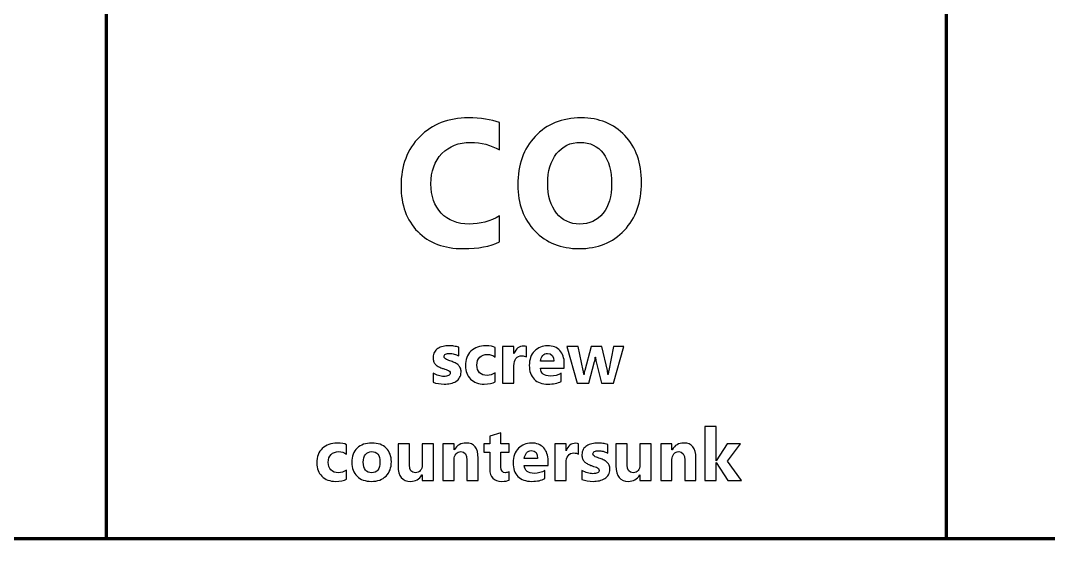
# Model space of a CAD drawing. Header units: centimetres. Extents: x -201 to 63, y -83 to 73.
# Drawn here: x -78.684 to -75.871, y -39.658 to -38.183 of the extents above; entities that cross this region are included whole.
import ezdxf

# ---------------------------------------------------------------- set-up
doc = ezdxf.new("R2010")
doc.units = ezdxf.units.CM
doc.header["$MEASUREMENT"] = 0
doc.layers.add('Layer 1', color=7, linetype='Continuous')

msp = doc.modelspace()

# ---------------------------------------------------------------- linework, layer by layer
at = {"layer": 'Layer 1', "lineweight": 100}
msp.add_lwpolyline([(-78.45, -39.60001), (-76.15, -39.60001), (-76.15, -37.20001), (-78.45, -37.20001), (-78.45, -39.60001)], close=True, dxfattribs=at)
at = {"layer": 'Layer 1', "color": 4, "lineweight": 53}
for points in [[(-81.7, -52.3), (-81.7, -52.3), (-81.7, -37.7), (-81.7, -37.7), (-81.7, -37.7), (-81.7, -36.95441), (-81.09559, -36.35), (-80.35, -36.35), (-80.35, -36.35), (-80.35, -36.35), (-69.65, -36.35), (-69.65, -36.35), (-69.65, -36.35), (-68.90441, -36.35), (-68.3, -36.95441), (-68.3, -37.7), (-68.3, -37.7), (-68.3, -37.7), (-68.3, -52.3), (-68.3, -52.3), (-68.3, -52.3), (-68.3, -53.04559), (-68.90441, -53.65), (-69.65, -53.65), (-69.65, -53.65), (-69.65, -53.65), (-80.35, -53.65), (-80.35, -53.65), (-80.35, -53.65), (-81.09559, -53.65), (-81.7, -53.04559), (-81.7, -52.3)], [(-81.5, -52.3), (-81.5, -52.3), (-81.5, -37.7), (-81.5, -37.7), (-81.5, -37.7), (-81.5, -37.06487), (-80.98513, -36.55), (-80.35, -36.55), (-80.35, -36.55), (-80.35, -36.55), (-69.65, -36.55), (-69.65, -36.55), (-69.65, -36.55), (-69.01487, -36.55), (-68.5, -37.06487), (-68.5, -37.7), (-68.5, -37.7), (-68.5, -37.7), (-68.5, -52.3), (-68.5, -52.3), (-68.5, -52.3), (-68.5, -52.93513), (-69.01487, -53.45), (-69.65, -53.45), (-69.65, -53.45), (-69.65, -53.45), (-80.35, -53.45), (-80.35, -53.45), (-80.35, -53.45), (-80.98513, -53.45), (-81.5, -52.93513), (-81.5, -52.3)]]:
    msp.add_open_spline(points, degree=3, knots=[0, 0, 0, 0, 0.1111111, 0.1111111, 0.1111111, 0.1111111, 0.2222222, 0.2222222, 0.2222222, 0.2222222, 0.3333333, 0.3333333, 0.3333333, 0.3333333, 0.4444444, 0.4444444, 0.4444444, 0.4444444, 0.5555556, 0.5555556, 0.5555556, 0.5555556, 0.6666667, 0.6666667, 0.6666667, 0.6666667, 0.7777778, 0.7777778, 0.7777778, 0.7777778, 1, 1, 1, 1], dxfattribs=at)
at = {"layer": 'Layer 1', "color": 253, "lineweight": 53}
msp.add_open_spline([(-81.15, -52.3), (-81.15, -52.3), (-81.15, -37.7), (-81.15, -37.7), (-81.15, -37.7), (-81.15, -37.25817), (-80.79183, -36.9), (-80.35, -36.9), (-80.35, -36.9), (-80.35, -36.9), (-69.65, -36.9), (-69.65, -36.9), (-69.65, -36.9), (-69.20817, -36.9), (-68.85, -37.25817), (-68.85, -37.7), (-68.85, -37.7), (-68.85, -37.7), (-68.85, -52.3), (-68.85, -52.3), (-68.85, -52.3), (-68.85, -52.74183), (-69.20817, -53.1), (-69.65, -53.1), (-69.65, -53.1), (-69.65, -53.1), (-80.35, -53.1), (-80.35, -53.1), (-80.35, -53.1), (-80.79183, -53.1), (-81.15, -52.74183), (-81.15, -52.3)], degree=3, knots=[0, 0, 0, 0, 0.1111111, 0.1111111, 0.1111111, 0.1111111, 0.2222222, 0.2222222, 0.2222222, 0.2222222, 0.3333333, 0.3333333, 0.3333333, 0.3333333, 0.4444444, 0.4444444, 0.4444444, 0.4444444, 0.5555556, 0.5555556, 0.5555556, 0.5555556, 0.6666667, 0.6666667, 0.6666667, 0.6666667, 0.7777778, 0.7777778, 0.7777778, 0.7777778, 1, 1, 1, 1], dxfattribs=at)
at = {"layer": 'Layer 1', "lineweight": 100}
msp.add_open_spline([(-80.85, -52.3), (-80.85, -52.3), (-80.85, -37.7), (-80.85, -37.7), (-80.85, -37.7), (-80.85, -37.42386), (-80.62614, -37.2), (-80.35, -37.2), (-80.35, -37.2), (-80.35, -37.2), (-69.65, -37.2), (-69.65, -37.2), (-69.65, -37.2), (-69.37386, -37.2), (-69.15, -37.42386), (-69.15, -37.7), (-69.15, -37.7), (-69.15, -37.7), (-69.15, -52.3), (-69.15, -52.3), (-69.15, -52.3), (-69.15, -52.57614), (-69.37386, -52.8), (-69.65, -52.8), (-69.65, -52.8), (-69.65, -52.8), (-80.35, -52.8), (-80.35, -52.8), (-80.35, -52.8), (-80.62614, -52.8), (-80.85, -52.57614), (-80.85, -52.3)], degree=3, knots=[0, 0, 0, 0, 0.1111111, 0.1111111, 0.1111111, 0.1111111, 0.2222222, 0.2222222, 0.2222222, 0.2222222, 0.3333333, 0.3333333, 0.3333333, 0.3333333, 0.4444444, 0.4444444, 0.4444444, 0.4444444, 0.5555556, 0.5555556, 0.5555556, 0.5555556, 0.6666667, 0.6666667, 0.6666667, 0.6666667, 0.7777778, 0.7777778, 0.7777778, 0.7777778, 1, 1, 1, 1], dxfattribs=at)
at = {"layer": 'Layer 1', "color": 7}
for points, knots in [([(-77.37352, -38.78903), (-77.39871, -38.80121), (-77.43171, -38.8073), (-77.47237, -38.8073), (-77.47237, -38.8073), (-77.52538, -38.8073), (-77.56711, -38.79174), (-77.59749, -38.76055), (-77.59749, -38.76055), (-77.62794, -38.72935), (-77.64309, -38.68778), (-77.64309, -38.63584), (-77.64309, -38.63584), (-77.64309, -38.58053), (-77.62605, -38.53567), (-77.59189, -38.50126), (-77.59189, -38.50126), (-77.55773, -38.46686), (-77.51337, -38.44965), (-77.45887, -38.44965), (-77.45887, -38.44965), (-77.42513, -38.44965), (-77.39665, -38.45393), (-77.37352, -38.4625), (-77.37352, -38.4625), (-77.37352, -38.4625), (-77.37352, -38.53748), (-77.37352, -38.53748), (-77.37352, -38.53748), (-77.39665, -38.52365), (-77.42299, -38.51674), (-77.45262, -38.51674), (-77.45262, -38.51674), (-77.48505, -38.51674), (-77.51131, -38.52695), (-77.53123, -38.54736), (-77.53123, -38.54736), (-77.55115, -38.56777), (-77.56111, -38.59543), (-77.56111, -38.63033), (-77.56111, -38.63033), (-77.56111, -38.66375), (-77.55172, -38.69042), (-77.53287, -38.71025), (-77.53287, -38.71025), (-77.51411, -38.73009), (-77.48875, -38.74005), (-77.4569, -38.74005), (-77.4569, -38.74005), (-77.42653, -38.74005), (-77.39871, -38.73264), (-77.37352, -38.71783), (-77.37352, -38.71783), (-77.37352, -38.71783), (-77.37352, -38.78903), (-77.37352, -38.78903)], [0, 0, 0, 0, 0.0666667, 0.0666667, 0.0666667, 0.0666667, 0.1333333, 0.1333333, 0.1333333, 0.1333333, 0.2, 0.2, 0.2, 0.2, 0.2666667, 0.2666667, 0.2666667, 0.2666667, 0.3333333, 0.3333333, 0.3333333, 0.3333333, 0.4, 0.4, 0.4, 0.4, 0.4666667, 0.4666667, 0.4666667, 0.4666667, 0.5333333, 0.5333333, 0.5333333, 0.5333333, 0.6, 0.6, 0.6, 0.6, 0.6666667, 0.6666667, 0.6666667, 0.6666667, 0.7333333, 0.7333333, 0.7333333, 0.7333333, 0.8, 0.8, 0.8, 0.8, 0.8666667, 0.8666667, 0.8666667, 0.8666667, 1, 1, 1, 1]), ([(-77.15572, -38.8073), (-77.20528, -38.8073), (-77.24561, -38.79117), (-77.27681, -38.75898), (-77.27681, -38.75898), (-77.308, -38.72672), (-77.32356, -38.68474), (-77.32356, -38.63296), (-77.32356, -38.63296), (-77.32356, -38.57831), (-77.30775, -38.53411), (-77.27606, -38.50036), (-77.27606, -38.50036), (-77.24437, -38.46661), (-77.20248, -38.44965), (-77.15021, -38.44965), (-77.15021, -38.44965), (-77.10082, -38.44965), (-77.0609, -38.46587), (-77.03045, -38.49814), (-77.03045, -38.49814), (-76.99999, -38.53048), (-76.98476, -38.57312), (-76.98476, -38.62597), (-76.98476, -38.62597), (-76.98476, -38.68029), (-77.00057, -38.72416), (-77.03218, -38.75742), (-77.03218, -38.75742), (-77.0637, -38.79067), (-77.10494, -38.8073), (-77.15572, -38.8073)], [0, 0, 0, 0, 0.1111111, 0.1111111, 0.1111111, 0.1111111, 0.2222222, 0.2222222, 0.2222222, 0.2222222, 0.3333333, 0.3333333, 0.3333333, 0.3333333, 0.4444444, 0.4444444, 0.4444444, 0.4444444, 0.5555556, 0.5555556, 0.5555556, 0.5555556, 0.6666667, 0.6666667, 0.6666667, 0.6666667, 0.7777778, 0.7777778, 0.7777778, 0.7777778, 1, 1, 1, 1]), ([(-77.15235, -38.51674), (-77.17968, -38.51674), (-77.20141, -38.52695), (-77.21746, -38.54752), (-77.21746, -38.54752), (-77.23351, -38.56802), (-77.24158, -38.5951), (-77.24158, -38.62885), (-77.24158, -38.62885), (-77.24158, -38.66309), (-77.23351, -38.69017), (-77.21746, -38.71017), (-77.21746, -38.71017), (-77.20141, -38.73009), (-77.18034, -38.74005), (-77.15433, -38.74005), (-77.15433, -38.74005), (-77.12741, -38.74005), (-77.10617, -38.73034), (-77.09037, -38.71099), (-77.09037, -38.71099), (-77.07465, -38.69157), (-77.06675, -38.66473), (-77.06675, -38.63033), (-77.06675, -38.63033), (-77.06675, -38.59444), (-77.0744, -38.56654), (-77.08963, -38.54662), (-77.08963, -38.54662), (-77.10494, -38.5267), (-77.12585, -38.51674), (-77.15235, -38.51674)], [0, 0, 0, 0, 0.1111111, 0.1111111, 0.1111111, 0.1111111, 0.2222222, 0.2222222, 0.2222222, 0.2222222, 0.3333333, 0.3333333, 0.3333333, 0.3333333, 0.4444444, 0.4444444, 0.4444444, 0.4444444, 0.5555556, 0.5555556, 0.5555556, 0.5555556, 0.6666667, 0.6666667, 0.6666667, 0.6666667, 0.7777778, 0.7777778, 0.7777778, 0.7777778, 1, 1, 1, 1]), ([(-77.55551, -39.17286), (-77.55551, -39.17286), (-77.55551, -39.14786), (-77.55551, -39.14786), (-77.55551, -39.14786), (-77.55041, -39.15092), (-77.54534, -39.15319), (-77.54031, -39.15469), (-77.54031, -39.15469), (-77.53527, -39.15619), (-77.53051, -39.15692), (-77.52601, -39.15692), (-77.52601, -39.15692), (-77.52054, -39.15692), (-77.51621, -39.15619), (-77.51307, -39.15469), (-77.51307, -39.15469), (-77.50991, -39.15319), (-77.50834, -39.15092), (-77.50834, -39.14786), (-77.50834, -39.14786), (-77.50834, -39.14589), (-77.50904, -39.14426), (-77.51047, -39.14296), (-77.51047, -39.14296), (-77.51191, -39.14166), (-77.51374, -39.14052), (-77.51601, -39.13956), (-77.51601, -39.13956), (-77.51824, -39.13859), (-77.52071, -39.13769), (-77.52337, -39.13692), (-77.52337, -39.13692), (-77.52604, -39.13612), (-77.52861, -39.13526), (-77.53107, -39.13429), (-77.53107, -39.13429), (-77.53504, -39.13279), (-77.53854, -39.13116), (-77.54157, -39.12946), (-77.54157, -39.12946), (-77.54461, -39.12772), (-77.54714, -39.12572), (-77.54921, -39.12342), (-77.54921, -39.12342), (-77.55124, -39.12116), (-77.55281, -39.11852), (-77.55387, -39.11552), (-77.55387, -39.11552), (-77.55494, -39.11252), (-77.55551, -39.10899), (-77.55551, -39.10489), (-77.55551, -39.10489), (-77.55551, -39.09929), (-77.55427, -39.09446), (-77.55184, -39.09042), (-77.55184, -39.09042), (-77.54941, -39.08639), (-77.54614, -39.08309), (-77.54207, -39.08052), (-77.54207, -39.08052), (-77.53801, -39.07796), (-77.53334, -39.07606), (-77.52811, -39.07486), (-77.52811, -39.07486), (-77.52287, -39.07366), (-77.51741, -39.07306), (-77.51174, -39.07306), (-77.51174, -39.07306), (-77.50731, -39.07306), (-77.50284, -39.07339), (-77.49827, -39.07409), (-77.49827, -39.07409), (-77.49371, -39.07476), (-77.48921, -39.07576), (-77.48477, -39.07706), (-77.48477, -39.07706), (-77.48477, -39.07706), (-77.48477, -39.10089), (-77.48477, -39.10089), (-77.48477, -39.10089), (-77.48871, -39.09859), (-77.49287, -39.09689), (-77.49734, -39.09576), (-77.49734, -39.09576), (-77.50181, -39.09462), (-77.50617, -39.09406), (-77.51047, -39.09406), (-77.51047, -39.09406), (-77.51251, -39.09406), (-77.51441, -39.09422), (-77.51617, -39.09459), (-77.51617, -39.09459), (-77.51797, -39.09492), (-77.51957, -39.09546), (-77.52094, -39.09616), (-77.52094, -39.09616), (-77.52231, -39.09682), (-77.52337, -39.09769), (-77.52414, -39.09879), (-77.52414, -39.09879), (-77.52494, -39.09986), (-77.52531, -39.10109), (-77.52531, -39.10246), (-77.52531, -39.10246), (-77.52531, -39.10426), (-77.52474, -39.10582), (-77.52357, -39.10712), (-77.52357, -39.10712), (-77.52237, -39.10842), (-77.52087, -39.10956), (-77.51897, -39.11049), (-77.51897, -39.11049), (-77.51707, -39.11146), (-77.51497, -39.11229), (-77.51267, -39.11302), (-77.51267, -39.11302), (-77.51037, -39.11379), (-77.50807, -39.11456), (-77.50577, -39.11532), (-77.50577, -39.11532), (-77.50167, -39.11676), (-77.49797, -39.11832), (-77.49464, -39.12002), (-77.49464, -39.12002), (-77.49134, -39.12172), (-77.48847, -39.12369), (-77.48611, -39.12599), (-77.48611, -39.12599), (-77.48374, -39.12826), (-77.48191, -39.13092), (-77.48064, -39.13399), (-77.48064, -39.13399), (-77.47937, -39.13706), (-77.47874, -39.14069), (-77.47874, -39.14492), (-77.47874, -39.14492), (-77.47874, -39.15086), (-77.48001, -39.15592), (-77.48261, -39.16012), (-77.48261, -39.16012), (-77.48517, -39.16432), (-77.48857, -39.16772), (-77.49284, -39.17036), (-77.49284, -39.17036), (-77.49711, -39.17299), (-77.50204, -39.17492), (-77.50761, -39.17612), (-77.50761, -39.17612), (-77.51317, -39.17732), (-77.51894, -39.17792), (-77.52494, -39.17792), (-77.52494, -39.17792), (-77.53594, -39.17792), (-77.54611, -39.17622), (-77.55551, -39.17286)], [0, 0, 0, 0, 0.025, 0.025, 0.025, 0.025, 0.05, 0.05, 0.05, 0.05, 0.075, 0.075, 0.075, 0.075, 0.1, 0.1, 0.1, 0.1, 0.125, 0.125, 0.125, 0.125, 0.15, 0.15, 0.15, 0.15, 0.175, 0.175, 0.175, 0.175, 0.2, 0.2, 0.2, 0.2, 0.225, 0.225, 0.225, 0.225, 0.25, 0.25, 0.25, 0.25, 0.275, 0.275, 0.275, 0.275, 0.3, 0.3, 0.3, 0.3, 0.325, 0.325, 0.325, 0.325, 0.35, 0.35, 0.35, 0.35, 0.375, 0.375, 0.375, 0.375, 0.4, 0.4, 0.4, 0.4, 0.425, 0.425, 0.425, 0.425, 0.45, 0.45, 0.45, 0.45, 0.475, 0.475, 0.475, 0.475, 0.5, 0.5, 0.5, 0.5, 0.525, 0.525, 0.525, 0.525, 0.55, 0.55, 0.55, 0.55, 0.575, 0.575, 0.575, 0.575, 0.6, 0.6, 0.6, 0.6, 0.625, 0.625, 0.625, 0.625, 0.65, 0.65, 0.65, 0.65, 0.675, 0.675, 0.675, 0.675, 0.7, 0.7, 0.7, 0.7, 0.725, 0.725, 0.725, 0.725, 0.75, 0.75, 0.75, 0.75, 0.775, 0.775, 0.775, 0.775, 0.8, 0.8, 0.8, 0.8, 0.825, 0.825, 0.825, 0.825, 0.85, 0.85, 0.85, 0.85, 0.875, 0.875, 0.875, 0.875, 0.9, 0.9, 0.9, 0.9, 0.925, 0.925, 0.925, 0.925, 0.95, 0.95, 0.95, 0.95, 1, 1, 1, 1]), ([(-77.38517, -39.17189), (-77.39214, -39.17592), (-77.40221, -39.17792), (-77.41534, -39.17792), (-77.41534, -39.17792), (-77.43071, -39.17792), (-77.44314, -39.17329), (-77.45264, -39.16396), (-77.45264, -39.16396), (-77.46214, -39.15466), (-77.46691, -39.14266), (-77.46691, -39.12792), (-77.46691, -39.12792), (-77.46691, -39.11092), (-77.46181, -39.09756), (-77.45164, -39.08776), (-77.45164, -39.08776), (-77.44144, -39.07796), (-77.42781, -39.07306), (-77.41074, -39.07306), (-77.41074, -39.07306), (-77.39897, -39.07306), (-77.39044, -39.07462), (-77.38517, -39.07772), (-77.38517, -39.07772), (-77.38517, -39.07772), (-77.38517, -39.10392), (-77.38517, -39.10392), (-77.38517, -39.10392), (-77.39161, -39.09909), (-77.39881, -39.09669), (-77.40674, -39.09669), (-77.40674, -39.09669), (-77.41561, -39.09669), (-77.42261, -39.09926), (-77.42781, -39.10446), (-77.42781, -39.10446), (-77.43297, -39.10962), (-77.43557, -39.11676), (-77.43557, -39.12589), (-77.43557, -39.12589), (-77.43557, -39.13472), (-77.43307, -39.14169), (-77.42814, -39.14672), (-77.42814, -39.14672), (-77.42321, -39.15179), (-77.41637, -39.15429), (-77.40774, -39.15429), (-77.40774, -39.15429), (-77.40004, -39.15429), (-77.39254, -39.15189), (-77.38517, -39.14706), (-77.38517, -39.14706), (-77.38517, -39.14706), (-77.38517, -39.17189), (-77.38517, -39.17189)], [0, 0, 0, 0, 0.0666667, 0.0666667, 0.0666667, 0.0666667, 0.1333333, 0.1333333, 0.1333333, 0.1333333, 0.2, 0.2, 0.2, 0.2, 0.2666667, 0.2666667, 0.2666667, 0.2666667, 0.3333333, 0.3333333, 0.3333333, 0.3333333, 0.4, 0.4, 0.4, 0.4, 0.4666667, 0.4666667, 0.4666667, 0.4666667, 0.5333333, 0.5333333, 0.5333333, 0.5333333, 0.6, 0.6, 0.6, 0.6, 0.6666667, 0.6666667, 0.6666667, 0.6666667, 0.7333333, 0.7333333, 0.7333333, 0.7333333, 0.8, 0.8, 0.8, 0.8, 0.8666667, 0.8666667, 0.8666667, 0.8666667, 1, 1, 1, 1]), ([(-77.29971, -39.10332), (-77.30344, -39.10129), (-77.30777, -39.10029), (-77.31271, -39.10029), (-77.31271, -39.10029), (-77.31941, -39.10029), (-77.32464, -39.10276), (-77.32844, -39.10766), (-77.32844, -39.10766), (-77.33221, -39.11259), (-77.33411, -39.11926), (-77.33411, -39.12772), (-77.33411, -39.12772), (-77.33411, -39.12772), (-77.33411, -39.17549), (-77.33411, -39.17549), (-77.33411, -39.17549), (-77.33411, -39.17549), (-77.36494, -39.17549), (-77.36494, -39.17549), (-77.36494, -39.17549), (-77.36494, -39.17549), (-77.36494, -39.07549), (-77.36494, -39.07549), (-77.36494, -39.07549), (-77.36494, -39.07549), (-77.33411, -39.07549), (-77.33411, -39.07549), (-77.33411, -39.07549), (-77.33411, -39.07549), (-77.33411, -39.09406), (-77.33411, -39.09406), (-77.33411, -39.09406), (-77.33411, -39.09406), (-77.33371, -39.09406), (-77.33371, -39.09406), (-77.33371, -39.09406), (-77.32881, -39.08049), (-77.32004, -39.07372), (-77.30734, -39.07372), (-77.30734, -39.07372), (-77.30407, -39.07372), (-77.30154, -39.07412), (-77.29971, -39.07489), (-77.29971, -39.07489), (-77.29971, -39.07489), (-77.29971, -39.10332), (-77.29971, -39.10332)], [0, 0, 0, 0, 0.0769231, 0.0769231, 0.0769231, 0.0769231, 0.1538462, 0.1538462, 0.1538462, 0.1538462, 0.2307692, 0.2307692, 0.2307692, 0.2307692, 0.3076923, 0.3076923, 0.3076923, 0.3076923, 0.3846154, 0.3846154, 0.3846154, 0.3846154, 0.4615385, 0.4615385, 0.4615385, 0.4615385, 0.5384615, 0.5384615, 0.5384615, 0.5384615, 0.6153846, 0.6153846, 0.6153846, 0.6153846, 0.6923077, 0.6923077, 0.6923077, 0.6923077, 0.7692308, 0.7692308, 0.7692308, 0.7692308, 0.8461538, 0.8461538, 0.8461538, 0.8461538, 1, 1, 1, 1]), ([(-77.19631, -39.13429), (-77.19631, -39.13429), (-77.26154, -39.13429), (-77.26154, -39.13429), (-77.26154, -39.13429), (-77.26051, -39.14879), (-77.25134, -39.15606), (-77.23411, -39.15606), (-77.23411, -39.15606), (-77.22311, -39.15606), (-77.21344, -39.15346), (-77.20511, -39.14826), (-77.20511, -39.14826), (-77.20511, -39.14826), (-77.20511, -39.17052), (-77.20511, -39.17052), (-77.20511, -39.17052), (-77.21434, -39.17546), (-77.22634, -39.17792), (-77.24114, -39.17792), (-77.24114, -39.17792), (-77.25727, -39.17792), (-77.26981, -39.17346), (-77.27874, -39.16449), (-77.27874, -39.16449), (-77.28764, -39.15556), (-77.29211, -39.14306), (-77.29211, -39.12706), (-77.29211, -39.12706), (-77.29211, -39.11046), (-77.28731, -39.09729), (-77.27764, -39.08759), (-77.27764, -39.08759), (-77.26801, -39.07789), (-77.25617, -39.07306), (-77.24211, -39.07306), (-77.24211, -39.07306), (-77.22754, -39.07306), (-77.21624, -39.07739), (-77.20827, -39.08602), (-77.20827, -39.08602), (-77.20031, -39.09469), (-77.19631, -39.10646), (-77.19631, -39.12129), (-77.19631, -39.12129), (-77.19631, -39.12129), (-77.19631, -39.13429), (-77.19631, -39.13429)], [0, 0, 0, 0, 0.0769231, 0.0769231, 0.0769231, 0.0769231, 0.1538462, 0.1538462, 0.1538462, 0.1538462, 0.2307692, 0.2307692, 0.2307692, 0.2307692, 0.3076923, 0.3076923, 0.3076923, 0.3076923, 0.3846154, 0.3846154, 0.3846154, 0.3846154, 0.4615385, 0.4615385, 0.4615385, 0.4615385, 0.5384615, 0.5384615, 0.5384615, 0.5384615, 0.6153846, 0.6153846, 0.6153846, 0.6153846, 0.6923077, 0.6923077, 0.6923077, 0.6923077, 0.7692308, 0.7692308, 0.7692308, 0.7692308, 0.8461538, 0.8461538, 0.8461538, 0.8461538, 1, 1, 1, 1]), ([(-77.22491, -39.11532), (-77.22491, -39.10102), (-77.23071, -39.09386), (-77.24231, -39.09386), (-77.24231, -39.09386), (-77.24724, -39.09386), (-77.25154, -39.09589), (-77.25514, -39.09999), (-77.25514, -39.09999), (-77.25877, -39.10409), (-77.26094, -39.10922), (-77.26174, -39.11532), (-77.26174, -39.11532), (-77.26174, -39.11532), (-77.22491, -39.11532), (-77.22491, -39.11532)], [0, 0, 0, 0, 0.2, 0.2, 0.2, 0.2, 0.4, 0.4, 0.4, 0.4, 0.6, 0.6, 0.6, 0.6, 1, 1, 1, 1]), ([(-77.03314, -39.07549), (-77.03314, -39.07549), (-77.06194, -39.17549), (-77.06194, -39.17549), (-77.06194, -39.17549), (-77.06194, -39.17549), (-77.09437, -39.17549), (-77.09437, -39.17549), (-77.09437, -39.17549), (-77.09437, -39.17549), (-77.10911, -39.11689), (-77.10911, -39.11689), (-77.10911, -39.11689), (-77.11007, -39.11299), (-77.11064, -39.10872), (-77.11077, -39.10409), (-77.11077, -39.10409), (-77.11077, -39.10409), (-77.11134, -39.10409), (-77.11134, -39.10409), (-77.11134, -39.10409), (-77.11181, -39.10919), (-77.11244, -39.11332), (-77.11331, -39.11649), (-77.11331, -39.11649), (-77.11331, -39.11649), (-77.12914, -39.17549), (-77.12914, -39.17549), (-77.12914, -39.17549), (-77.12914, -39.17549), (-77.16114, -39.17549), (-77.16114, -39.17549), (-77.16114, -39.17549), (-77.16114, -39.17549), (-77.18937, -39.07549), (-77.18937, -39.07549), (-77.18937, -39.07549), (-77.18937, -39.07549), (-77.15794, -39.07549), (-77.15794, -39.07549), (-77.15794, -39.07549), (-77.15794, -39.07549), (-77.14417, -39.14072), (-77.14417, -39.14072), (-77.14417, -39.14072), (-77.14351, -39.14379), (-77.14301, -39.14749), (-77.14271, -39.15186), (-77.14271, -39.15186), (-77.14271, -39.15186), (-77.14211, -39.15186), (-77.14211, -39.15186), (-77.14211, -39.15186), (-77.14177, -39.14729), (-77.14121, -39.14346), (-77.14034, -39.14032), (-77.14034, -39.14032), (-77.14034, -39.14032), (-77.12317, -39.07549), (-77.12317, -39.07549), (-77.12317, -39.07549), (-77.12317, -39.07549), (-77.09377, -39.07549), (-77.09377, -39.07549), (-77.09377, -39.07549), (-77.09377, -39.07549), (-77.07834, -39.14072), (-77.07834, -39.14072), (-77.07834, -39.14072), (-77.07794, -39.14236), (-77.07751, -39.14612), (-77.07697, -39.15206), (-77.07697, -39.15206), (-77.07697, -39.15206), (-77.07627, -39.15206), (-77.07627, -39.15206), (-77.07627, -39.15206), (-77.07597, -39.14829), (-77.07544, -39.14449), (-77.07474, -39.14072), (-77.07474, -39.14072), (-77.07474, -39.14072), (-77.06174, -39.07549), (-77.06174, -39.07549), (-77.06174, -39.07549), (-77.06174, -39.07549), (-77.03314, -39.07549), (-77.03314, -39.07549)], [0, 0, 0, 0, 0.0434783, 0.0434783, 0.0434783, 0.0434783, 0.0869565, 0.0869565, 0.0869565, 0.0869565, 0.1304348, 0.1304348, 0.1304348, 0.1304348, 0.173913, 0.173913, 0.173913, 0.173913, 0.2173913, 0.2173913, 0.2173913, 0.2173913, 0.2608696, 0.2608696, 0.2608696, 0.2608696, 0.3043478, 0.3043478, 0.3043478, 0.3043478, 0.3478261, 0.3478261, 0.3478261, 0.3478261, 0.3913043, 0.3913043, 0.3913043, 0.3913043, 0.4347826, 0.4347826, 0.4347826, 0.4347826, 0.4782609, 0.4782609, 0.4782609, 0.4782609, 0.5217391, 0.5217391, 0.5217391, 0.5217391, 0.5652174, 0.5652174, 0.5652174, 0.5652174, 0.6086957, 0.6086957, 0.6086957, 0.6086957, 0.6521739, 0.6521739, 0.6521739, 0.6521739, 0.6956522, 0.6956522, 0.6956522, 0.6956522, 0.7391304, 0.7391304, 0.7391304, 0.7391304, 0.7826087, 0.7826087, 0.7826087, 0.7826087, 0.826087, 0.826087, 0.826087, 0.826087, 0.8695652, 0.8695652, 0.8695652, 0.8695652, 0.9130435, 0.9130435, 0.9130435, 0.9130435, 1, 1, 1, 1]), ([(-76.71125, -39.44152), (-76.71125, -39.44152), (-76.74828, -39.44152), (-76.74828, -39.44152), (-76.74828, -39.44152), (-76.74828, -39.44152), (-76.78022, -39.39192), (-76.78022, -39.39192), (-76.78022, -39.39192), (-76.78022, -39.39192), (-76.78062, -39.39192), (-76.78062, -39.39192), (-76.78062, -39.39192), (-76.78062, -39.39192), (-76.78062, -39.44152), (-76.78062, -39.44152), (-76.78062, -39.44152), (-76.78062, -39.44152), (-76.81145, -39.44152), (-76.81145, -39.44152), (-76.81145, -39.44152), (-76.81145, -39.44152), (-76.81145, -39.29349), (-76.81145, -39.29349), (-76.81145, -39.29349), (-76.81145, -39.29349), (-76.78062, -39.29349), (-76.78062, -39.29349), (-76.78062, -39.29349), (-76.78062, -39.29349), (-76.78062, -39.38772), (-76.78062, -39.38772), (-76.78062, -39.38772), (-76.78062, -39.38772), (-76.78022, -39.38772), (-76.78022, -39.38772), (-76.78022, -39.38772), (-76.78022, -39.38772), (-76.75042, -39.34152), (-76.75042, -39.34152), (-76.75042, -39.34152), (-76.75042, -39.34152), (-76.71382, -39.34152), (-76.71382, -39.34152), (-76.71382, -39.34152), (-76.71382, -39.34152), (-76.74965, -39.38849), (-76.74965, -39.38849), (-76.74965, -39.38849), (-76.74965, -39.38849), (-76.71125, -39.44152), (-76.71125, -39.44152)], [0, 0, 0, 0, 0.0714286, 0.0714286, 0.0714286, 0.0714286, 0.1428571, 0.1428571, 0.1428571, 0.1428571, 0.2142857, 0.2142857, 0.2142857, 0.2142857, 0.2857143, 0.2857143, 0.2857143, 0.2857143, 0.3571429, 0.3571429, 0.3571429, 0.3571429, 0.4285714, 0.4285714, 0.4285714, 0.4285714, 0.5, 0.5, 0.5, 0.5, 0.5714286, 0.5714286, 0.5714286, 0.5714286, 0.6428571, 0.6428571, 0.6428571, 0.6428571, 0.7142857, 0.7142857, 0.7142857, 0.7142857, 0.7857143, 0.7857143, 0.7857143, 0.7857143, 0.8571429, 0.8571429, 0.8571429, 0.8571429, 1, 1, 1, 1]), ([(-77.34706, -39.44035), (-77.35162, -39.44275), (-77.35849, -39.44395), (-77.36766, -39.44395), (-77.36766, -39.44395), (-77.38939, -39.44395), (-77.40029, -39.43265), (-77.40029, -39.41009), (-77.40029, -39.41009), (-77.40029, -39.41009), (-77.40029, -39.36429), (-77.40029, -39.36429), (-77.40029, -39.36429), (-77.40029, -39.36429), (-77.41649, -39.36429), (-77.41649, -39.36429), (-77.41649, -39.36429), (-77.41649, -39.36429), (-77.41649, -39.34152), (-77.41649, -39.34152), (-77.41649, -39.34152), (-77.41649, -39.34152), (-77.40029, -39.34152), (-77.40029, -39.34152), (-77.40029, -39.34152), (-77.40029, -39.34152), (-77.40029, -39.31995), (-77.40029, -39.31995), (-77.40029, -39.31995), (-77.40029, -39.31995), (-77.36952, -39.31115), (-77.36952, -39.31115), (-77.36952, -39.31115), (-77.36952, -39.31115), (-77.36952, -39.34152), (-77.36952, -39.34152), (-77.36952, -39.34152), (-77.36952, -39.34152), (-77.34706, -39.34152), (-77.34706, -39.34152), (-77.34706, -39.34152), (-77.34706, -39.34152), (-77.34706, -39.36429), (-77.34706, -39.36429), (-77.34706, -39.36429), (-77.34706, -39.36429), (-77.36952, -39.36429), (-77.36952, -39.36429), (-77.36952, -39.36429), (-77.36952, -39.36429), (-77.36952, -39.40472), (-77.36952, -39.40472), (-77.36952, -39.40472), (-77.36952, -39.41512), (-77.36539, -39.42032), (-77.35712, -39.42032), (-77.35712, -39.42032), (-77.35386, -39.42032), (-77.35049, -39.41939), (-77.34706, -39.41749), (-77.34706, -39.41749), (-77.34706, -39.41749), (-77.34706, -39.44035), (-77.34706, -39.44035)], [0, 0, 0, 0, 0.0588235, 0.0588235, 0.0588235, 0.0588235, 0.1176471, 0.1176471, 0.1176471, 0.1176471, 0.1764706, 0.1764706, 0.1764706, 0.1764706, 0.2352941, 0.2352941, 0.2352941, 0.2352941, 0.2941176, 0.2941176, 0.2941176, 0.2941176, 0.3529412, 0.3529412, 0.3529412, 0.3529412, 0.4117647, 0.4117647, 0.4117647, 0.4117647, 0.4705882, 0.4705882, 0.4705882, 0.4705882, 0.5294118, 0.5294118, 0.5294118, 0.5294118, 0.5882353, 0.5882353, 0.5882353, 0.5882353, 0.6470588, 0.6470588, 0.6470588, 0.6470588, 0.7058824, 0.7058824, 0.7058824, 0.7058824, 0.7647059, 0.7647059, 0.7647059, 0.7647059, 0.8235294, 0.8235294, 0.8235294, 0.8235294, 0.8823529, 0.8823529, 0.8823529, 0.8823529, 1, 1, 1, 1]), ([(-77.79199, -39.43792), (-77.79896, -39.44195), (-77.80903, -39.44395), (-77.82216, -39.44395), (-77.82216, -39.44395), (-77.83753, -39.44395), (-77.84996, -39.43932), (-77.85946, -39.42999), (-77.85946, -39.42999), (-77.86896, -39.42069), (-77.87373, -39.40869), (-77.87373, -39.39395), (-77.87373, -39.39395), (-77.87373, -39.37695), (-77.86863, -39.36359), (-77.85846, -39.35379), (-77.85846, -39.35379), (-77.84826, -39.34399), (-77.83463, -39.33909), (-77.81756, -39.33909), (-77.81756, -39.33909), (-77.80579, -39.33909), (-77.79726, -39.34065), (-77.79199, -39.34375), (-77.79199, -39.34375), (-77.79199, -39.34375), (-77.79199, -39.36995), (-77.79199, -39.36995), (-77.79199, -39.36995), (-77.79843, -39.36512), (-77.80563, -39.36272), (-77.81356, -39.36272), (-77.81356, -39.36272), (-77.82243, -39.36272), (-77.82943, -39.36529), (-77.83463, -39.37049), (-77.83463, -39.37049), (-77.83979, -39.37565), (-77.84239, -39.38279), (-77.84239, -39.39192), (-77.84239, -39.39192), (-77.84239, -39.40075), (-77.83989, -39.40772), (-77.83496, -39.41275), (-77.83496, -39.41275), (-77.83003, -39.41782), (-77.82319, -39.42032), (-77.81456, -39.42032), (-77.81456, -39.42032), (-77.80686, -39.42032), (-77.79936, -39.41792), (-77.79199, -39.41309), (-77.79199, -39.41309), (-77.79199, -39.41309), (-77.79199, -39.43792), (-77.79199, -39.43792)], [0, 0, 0, 0, 0.0666667, 0.0666667, 0.0666667, 0.0666667, 0.1333333, 0.1333333, 0.1333333, 0.1333333, 0.2, 0.2, 0.2, 0.2, 0.2666667, 0.2666667, 0.2666667, 0.2666667, 0.3333333, 0.3333333, 0.3333333, 0.3333333, 0.4, 0.4, 0.4, 0.4, 0.4666667, 0.4666667, 0.4666667, 0.4666667, 0.5333333, 0.5333333, 0.5333333, 0.5333333, 0.6, 0.6, 0.6, 0.6, 0.6666667, 0.6666667, 0.6666667, 0.6666667, 0.7333333, 0.7333333, 0.7333333, 0.7333333, 0.8, 0.8, 0.8, 0.8, 0.8666667, 0.8666667, 0.8666667, 0.8666667, 1, 1, 1, 1]), ([(-77.72413, -39.44395), (-77.74079, -39.44395), (-77.75389, -39.43929), (-77.76343, -39.42995), (-77.76343, -39.42995), (-77.77296, -39.42062), (-77.77773, -39.40792), (-77.77773, -39.39192), (-77.77773, -39.39192), (-77.77773, -39.37539), (-77.77279, -39.36242), (-77.76289, -39.35309), (-77.76289, -39.35309), (-77.75299, -39.34375), (-77.73959, -39.33909), (-77.72276, -39.33909), (-77.72276, -39.33909), (-77.70616, -39.33909), (-77.69313, -39.34375), (-77.68369, -39.35309), (-77.68369, -39.35309), (-77.67426, -39.36242), (-77.66953, -39.37479), (-77.66953, -39.39015), (-77.66953, -39.39015), (-77.66953, -39.40675), (-77.67439, -39.41989), (-77.68413, -39.42952), (-77.68413, -39.42952), (-77.69386, -39.43915), (-77.70719, -39.44395), (-77.72413, -39.44395)], [0, 0, 0, 0, 0.1111111, 0.1111111, 0.1111111, 0.1111111, 0.2222222, 0.2222222, 0.2222222, 0.2222222, 0.3333333, 0.3333333, 0.3333333, 0.3333333, 0.4444444, 0.4444444, 0.4444444, 0.4444444, 0.5555556, 0.5555556, 0.5555556, 0.5555556, 0.6666667, 0.6666667, 0.6666667, 0.6666667, 0.7777778, 0.7777778, 0.7777778, 0.7777778, 1, 1, 1, 1]), ([(-77.55449, -39.44152), (-77.55449, -39.44152), (-77.58526, -39.44152), (-77.58526, -39.44152), (-77.58526, -39.44152), (-77.58526, -39.44152), (-77.58526, -39.42629), (-77.58526, -39.42629), (-77.58526, -39.42629), (-77.58526, -39.42629), (-77.58572, -39.42629), (-77.58572, -39.42629), (-77.58572, -39.42629), (-77.59336, -39.43805), (-77.60352, -39.44395), (-77.61629, -39.44395), (-77.61629, -39.44395), (-77.63949, -39.44395), (-77.65106, -39.42992), (-77.65106, -39.40185), (-77.65106, -39.40185), (-77.65106, -39.40185), (-77.65106, -39.34152), (-77.65106, -39.34152), (-77.65106, -39.34152), (-77.65106, -39.34152), (-77.62029, -39.34152), (-77.62029, -39.34152), (-77.62029, -39.34152), (-77.62029, -39.34152), (-77.62029, -39.39912), (-77.62029, -39.39912), (-77.62029, -39.39912), (-77.62029, -39.41325), (-77.61469, -39.42032), (-77.60349, -39.42032), (-77.60349, -39.42032), (-77.59796, -39.42032), (-77.59356, -39.41839), (-77.59022, -39.41452), (-77.59022, -39.41452), (-77.58689, -39.41065), (-77.58526, -39.40539), (-77.58526, -39.39875), (-77.58526, -39.39875), (-77.58526, -39.39875), (-77.58526, -39.34152), (-77.58526, -39.34152), (-77.58526, -39.34152), (-77.58526, -39.34152), (-77.55449, -39.34152), (-77.55449, -39.34152), (-77.55449, -39.34152), (-77.55449, -39.34152), (-77.55449, -39.44152), (-77.55449, -39.44152)], [0, 0, 0, 0, 0.0666667, 0.0666667, 0.0666667, 0.0666667, 0.1333333, 0.1333333, 0.1333333, 0.1333333, 0.2, 0.2, 0.2, 0.2, 0.2666667, 0.2666667, 0.2666667, 0.2666667, 0.3333333, 0.3333333, 0.3333333, 0.3333333, 0.4, 0.4, 0.4, 0.4, 0.4666667, 0.4666667, 0.4666667, 0.4666667, 0.5333333, 0.5333333, 0.5333333, 0.5333333, 0.6, 0.6, 0.6, 0.6, 0.6666667, 0.6666667, 0.6666667, 0.6666667, 0.7333333, 0.7333333, 0.7333333, 0.7333333, 0.8, 0.8, 0.8, 0.8, 0.8666667, 0.8666667, 0.8666667, 0.8666667, 1, 1, 1, 1]), ([(-77.43192, -39.44152), (-77.43192, -39.44152), (-77.46269, -39.44152), (-77.46269, -39.44152), (-77.46269, -39.44152), (-77.46269, -39.44152), (-77.46269, -39.38595), (-77.46269, -39.38595), (-77.46269, -39.38595), (-77.46269, -39.37045), (-77.46822, -39.36272), (-77.47929, -39.36272), (-77.47929, -39.36272), (-77.48462, -39.36272), (-77.48902, -39.36475), (-77.49246, -39.36885), (-77.49246, -39.36885), (-77.49592, -39.37295), (-77.49766, -39.37819), (-77.49766, -39.38449), (-77.49766, -39.38449), (-77.49766, -39.38449), (-77.49766, -39.44152), (-77.49766, -39.44152), (-77.49766, -39.44152), (-77.49766, -39.44152), (-77.52849, -39.44152), (-77.52849, -39.44152), (-77.52849, -39.44152), (-77.52849, -39.44152), (-77.52849, -39.34152), (-77.52849, -39.34152), (-77.52849, -39.34152), (-77.52849, -39.34152), (-77.49766, -39.34152), (-77.49766, -39.34152), (-77.49766, -39.34152), (-77.49766, -39.34152), (-77.49766, -39.35735), (-77.49766, -39.35735), (-77.49766, -39.35735), (-77.49766, -39.35735), (-77.49726, -39.35735), (-77.49726, -39.35735), (-77.49726, -39.35735), (-77.48989, -39.34515), (-77.47919, -39.33909), (-77.46512, -39.33909), (-77.46512, -39.33909), (-77.44299, -39.33909), (-77.43192, -39.35282), (-77.43192, -39.38029), (-77.43192, -39.38029), (-77.43192, -39.38029), (-77.43192, -39.44152), (-77.43192, -39.44152)], [0, 0, 0, 0, 0.0666667, 0.0666667, 0.0666667, 0.0666667, 0.1333333, 0.1333333, 0.1333333, 0.1333333, 0.2, 0.2, 0.2, 0.2, 0.2666667, 0.2666667, 0.2666667, 0.2666667, 0.3333333, 0.3333333, 0.3333333, 0.3333333, 0.4, 0.4, 0.4, 0.4, 0.4666667, 0.4666667, 0.4666667, 0.4666667, 0.5333333, 0.5333333, 0.5333333, 0.5333333, 0.6, 0.6, 0.6, 0.6, 0.6666667, 0.6666667, 0.6666667, 0.6666667, 0.7333333, 0.7333333, 0.7333333, 0.7333333, 0.8, 0.8, 0.8, 0.8, 0.8666667, 0.8666667, 0.8666667, 0.8666667, 1, 1, 1, 1]), ([(-77.24059, -39.40032), (-77.24059, -39.40032), (-77.30582, -39.40032), (-77.30582, -39.40032), (-77.30582, -39.40032), (-77.30479, -39.41482), (-77.29562, -39.42209), (-77.27839, -39.42209), (-77.27839, -39.42209), (-77.26739, -39.42209), (-77.25772, -39.41949), (-77.24939, -39.41429), (-77.24939, -39.41429), (-77.24939, -39.41429), (-77.24939, -39.43655), (-77.24939, -39.43655), (-77.24939, -39.43655), (-77.25862, -39.44149), (-77.27062, -39.44395), (-77.28542, -39.44395), (-77.28542, -39.44395), (-77.30155, -39.44395), (-77.31409, -39.43949), (-77.32302, -39.43052), (-77.32302, -39.43052), (-77.33192, -39.42159), (-77.33639, -39.40909), (-77.33639, -39.39309), (-77.33639, -39.39309), (-77.33639, -39.37649), (-77.33159, -39.36332), (-77.32192, -39.35362), (-77.32192, -39.35362), (-77.31229, -39.34392), (-77.30045, -39.33909), (-77.28639, -39.33909), (-77.28639, -39.33909), (-77.27182, -39.33909), (-77.26052, -39.34342), (-77.25255, -39.35205), (-77.25255, -39.35205), (-77.24459, -39.36072), (-77.24059, -39.37249), (-77.24059, -39.38732), (-77.24059, -39.38732), (-77.24059, -39.38732), (-77.24059, -39.40032), (-77.24059, -39.40032)], [0, 0, 0, 0, 0.0769231, 0.0769231, 0.0769231, 0.0769231, 0.1538462, 0.1538462, 0.1538462, 0.1538462, 0.2307692, 0.2307692, 0.2307692, 0.2307692, 0.3076923, 0.3076923, 0.3076923, 0.3076923, 0.3846154, 0.3846154, 0.3846154, 0.3846154, 0.4615385, 0.4615385, 0.4615385, 0.4615385, 0.5384615, 0.5384615, 0.5384615, 0.5384615, 0.6153846, 0.6153846, 0.6153846, 0.6153846, 0.6923077, 0.6923077, 0.6923077, 0.6923077, 0.7692308, 0.7692308, 0.7692308, 0.7692308, 0.8461538, 0.8461538, 0.8461538, 0.8461538, 1, 1, 1, 1]), ([(-77.15699, -39.36935), (-77.16072, -39.36732), (-77.16505, -39.36632), (-77.16999, -39.36632), (-77.16999, -39.36632), (-77.17669, -39.36632), (-77.18192, -39.36879), (-77.18572, -39.37369), (-77.18572, -39.37369), (-77.18949, -39.37862), (-77.19139, -39.38529), (-77.19139, -39.39375), (-77.19139, -39.39375), (-77.19139, -39.39375), (-77.19139, -39.44152), (-77.19139, -39.44152), (-77.19139, -39.44152), (-77.19139, -39.44152), (-77.22222, -39.44152), (-77.22222, -39.44152), (-77.22222, -39.44152), (-77.22222, -39.44152), (-77.22222, -39.34152), (-77.22222, -39.34152), (-77.22222, -39.34152), (-77.22222, -39.34152), (-77.19139, -39.34152), (-77.19139, -39.34152), (-77.19139, -39.34152), (-77.19139, -39.34152), (-77.19139, -39.36009), (-77.19139, -39.36009), (-77.19139, -39.36009), (-77.19139, -39.36009), (-77.19099, -39.36009), (-77.19099, -39.36009), (-77.19099, -39.36009), (-77.18609, -39.34652), (-77.17732, -39.33975), (-77.16462, -39.33975), (-77.16462, -39.33975), (-77.16135, -39.33975), (-77.15882, -39.34015), (-77.15699, -39.34092), (-77.15699, -39.34092), (-77.15699, -39.34092), (-77.15699, -39.36935), (-77.15699, -39.36935)], [0, 0, 0, 0, 0.0769231, 0.0769231, 0.0769231, 0.0769231, 0.1538462, 0.1538462, 0.1538462, 0.1538462, 0.2307692, 0.2307692, 0.2307692, 0.2307692, 0.3076923, 0.3076923, 0.3076923, 0.3076923, 0.3846154, 0.3846154, 0.3846154, 0.3846154, 0.4615385, 0.4615385, 0.4615385, 0.4615385, 0.5384615, 0.5384615, 0.5384615, 0.5384615, 0.6153846, 0.6153846, 0.6153846, 0.6153846, 0.6923077, 0.6923077, 0.6923077, 0.6923077, 0.7692308, 0.7692308, 0.7692308, 0.7692308, 0.8461538, 0.8461538, 0.8461538, 0.8461538, 1, 1, 1, 1]), ([(-77.14802, -39.43889), (-77.14802, -39.43889), (-77.14802, -39.41389), (-77.14802, -39.41389), (-77.14802, -39.41389), (-77.14292, -39.41695), (-77.13785, -39.41922), (-77.13282, -39.42072), (-77.13282, -39.42072), (-77.12778, -39.42222), (-77.12302, -39.42295), (-77.11852, -39.42295), (-77.11852, -39.42295), (-77.11305, -39.42295), (-77.10872, -39.42222), (-77.10558, -39.42072), (-77.10558, -39.42072), (-77.10242, -39.41922), (-77.10085, -39.41695), (-77.10085, -39.41389), (-77.10085, -39.41389), (-77.10085, -39.41192), (-77.10155, -39.41029), (-77.10298, -39.40899), (-77.10298, -39.40899), (-77.10442, -39.40769), (-77.10625, -39.40655), (-77.10852, -39.40559), (-77.10852, -39.40559), (-77.11075, -39.40462), (-77.11322, -39.40372), (-77.11588, -39.40295), (-77.11588, -39.40295), (-77.11855, -39.40215), (-77.12112, -39.40129), (-77.12358, -39.40032), (-77.12358, -39.40032), (-77.12755, -39.39882), (-77.13105, -39.39719), (-77.13408, -39.39549), (-77.13408, -39.39549), (-77.13712, -39.39375), (-77.13965, -39.39175), (-77.14172, -39.38945), (-77.14172, -39.38945), (-77.14375, -39.38719), (-77.14532, -39.38455), (-77.14638, -39.38155), (-77.14638, -39.38155), (-77.14745, -39.37855), (-77.14802, -39.37502), (-77.14802, -39.37092), (-77.14802, -39.37092), (-77.14802, -39.36532), (-77.14678, -39.36049), (-77.14435, -39.35645), (-77.14435, -39.35645), (-77.14192, -39.35242), (-77.13865, -39.34912), (-77.13458, -39.34655), (-77.13458, -39.34655), (-77.13052, -39.34399), (-77.12585, -39.34209), (-77.12062, -39.34089), (-77.12062, -39.34089), (-77.11538, -39.33969), (-77.10992, -39.33909), (-77.10425, -39.33909), (-77.10425, -39.33909), (-77.09982, -39.33909), (-77.09535, -39.33942), (-77.09078, -39.34012), (-77.09078, -39.34012), (-77.08622, -39.34079), (-77.08172, -39.34179), (-77.07728, -39.34309), (-77.07728, -39.34309), (-77.07728, -39.34309), (-77.07728, -39.36692), (-77.07728, -39.36692), (-77.07728, -39.36692), (-77.08122, -39.36462), (-77.08538, -39.36292), (-77.08985, -39.36179), (-77.08985, -39.36179), (-77.09432, -39.36065), (-77.09868, -39.36009), (-77.10298, -39.36009), (-77.10298, -39.36009), (-77.10502, -39.36009), (-77.10692, -39.36025), (-77.10868, -39.36062), (-77.10868, -39.36062), (-77.11048, -39.36095), (-77.11208, -39.36149), (-77.11345, -39.36219), (-77.11345, -39.36219), (-77.11482, -39.36285), (-77.11588, -39.36372), (-77.11665, -39.36482), (-77.11665, -39.36482), (-77.11745, -39.36589), (-77.11782, -39.36712), (-77.11782, -39.36849), (-77.11782, -39.36849), (-77.11782, -39.37029), (-77.11725, -39.37185), (-77.11608, -39.37315), (-77.11608, -39.37315), (-77.11488, -39.37445), (-77.11338, -39.37559), (-77.11148, -39.37652), (-77.11148, -39.37652), (-77.10958, -39.37749), (-77.10748, -39.37832), (-77.10518, -39.37905), (-77.10518, -39.37905), (-77.10288, -39.37982), (-77.10058, -39.38059), (-77.09828, -39.38135), (-77.09828, -39.38135), (-77.09418, -39.38279), (-77.09048, -39.38435), (-77.08715, -39.38605), (-77.08715, -39.38605), (-77.08385, -39.38775), (-77.08098, -39.38972), (-77.07862, -39.39202), (-77.07862, -39.39202), (-77.07625, -39.39429), (-77.07442, -39.39695), (-77.07315, -39.40002), (-77.07315, -39.40002), (-77.07188, -39.40309), (-77.07125, -39.40672), (-77.07125, -39.41095), (-77.07125, -39.41095), (-77.07125, -39.41689), (-77.07252, -39.42195), (-77.07512, -39.42615), (-77.07512, -39.42615), (-77.07768, -39.43035), (-77.08108, -39.43375), (-77.08535, -39.43639), (-77.08535, -39.43639), (-77.08962, -39.43902), (-77.09455, -39.44095), (-77.10012, -39.44215), (-77.10012, -39.44215), (-77.10568, -39.44335), (-77.11145, -39.44395), (-77.11745, -39.44395), (-77.11745, -39.44395), (-77.12845, -39.44395), (-77.13862, -39.44225), (-77.14802, -39.43889)], [0, 0, 0, 0, 0.025, 0.025, 0.025, 0.025, 0.05, 0.05, 0.05, 0.05, 0.075, 0.075, 0.075, 0.075, 0.1, 0.1, 0.1, 0.1, 0.125, 0.125, 0.125, 0.125, 0.15, 0.15, 0.15, 0.15, 0.175, 0.175, 0.175, 0.175, 0.2, 0.2, 0.2, 0.2, 0.225, 0.225, 0.225, 0.225, 0.25, 0.25, 0.25, 0.25, 0.275, 0.275, 0.275, 0.275, 0.3, 0.3, 0.3, 0.3, 0.325, 0.325, 0.325, 0.325, 0.35, 0.35, 0.35, 0.35, 0.375, 0.375, 0.375, 0.375, 0.4, 0.4, 0.4, 0.4, 0.425, 0.425, 0.425, 0.425, 0.45, 0.45, 0.45, 0.45, 0.475, 0.475, 0.475, 0.475, 0.5, 0.5, 0.5, 0.5, 0.525, 0.525, 0.525, 0.525, 0.55, 0.55, 0.55, 0.55, 0.575, 0.575, 0.575, 0.575, 0.6, 0.6, 0.6, 0.6, 0.625, 0.625, 0.625, 0.625, 0.65, 0.65, 0.65, 0.65, 0.675, 0.675, 0.675, 0.675, 0.7, 0.7, 0.7, 0.7, 0.725, 0.725, 0.725, 0.725, 0.75, 0.75, 0.75, 0.75, 0.775, 0.775, 0.775, 0.775, 0.8, 0.8, 0.8, 0.8, 0.825, 0.825, 0.825, 0.825, 0.85, 0.85, 0.85, 0.85, 0.875, 0.875, 0.875, 0.875, 0.9, 0.9, 0.9, 0.9, 0.925, 0.925, 0.925, 0.925, 0.95, 0.95, 0.95, 0.95, 1, 1, 1, 1]), ([(-76.95845, -39.44152), (-76.95845, -39.44152), (-76.98922, -39.44152), (-76.98922, -39.44152), (-76.98922, -39.44152), (-76.98922, -39.44152), (-76.98922, -39.42629), (-76.98922, -39.42629), (-76.98922, -39.42629), (-76.98922, -39.42629), (-76.98968, -39.42629), (-76.98968, -39.42629), (-76.98968, -39.42629), (-76.99732, -39.43805), (-77.00748, -39.44395), (-77.02025, -39.44395), (-77.02025, -39.44395), (-77.04345, -39.44395), (-77.05502, -39.42992), (-77.05502, -39.40185), (-77.05502, -39.40185), (-77.05502, -39.40185), (-77.05502, -39.34152), (-77.05502, -39.34152), (-77.05502, -39.34152), (-77.05502, -39.34152), (-77.02425, -39.34152), (-77.02425, -39.34152), (-77.02425, -39.34152), (-77.02425, -39.34152), (-77.02425, -39.39912), (-77.02425, -39.39912), (-77.02425, -39.39912), (-77.02425, -39.41325), (-77.01865, -39.42032), (-77.00745, -39.42032), (-77.00745, -39.42032), (-77.00192, -39.42032), (-76.99752, -39.41839), (-76.99418, -39.41452), (-76.99418, -39.41452), (-76.99085, -39.41065), (-76.98922, -39.40539), (-76.98922, -39.39875), (-76.98922, -39.39875), (-76.98922, -39.39875), (-76.98922, -39.34152), (-76.98922, -39.34152), (-76.98922, -39.34152), (-76.98922, -39.34152), (-76.95845, -39.34152), (-76.95845, -39.34152), (-76.95845, -39.34152), (-76.95845, -39.34152), (-76.95845, -39.44152), (-76.95845, -39.44152)], [0, 0, 0, 0, 0.0666667, 0.0666667, 0.0666667, 0.0666667, 0.1333333, 0.1333333, 0.1333333, 0.1333333, 0.2, 0.2, 0.2, 0.2, 0.2666667, 0.2666667, 0.2666667, 0.2666667, 0.3333333, 0.3333333, 0.3333333, 0.3333333, 0.4, 0.4, 0.4, 0.4, 0.4666667, 0.4666667, 0.4666667, 0.4666667, 0.5333333, 0.5333333, 0.5333333, 0.5333333, 0.6, 0.6, 0.6, 0.6, 0.6666667, 0.6666667, 0.6666667, 0.6666667, 0.7333333, 0.7333333, 0.7333333, 0.7333333, 0.8, 0.8, 0.8, 0.8, 0.8666667, 0.8666667, 0.8666667, 0.8666667, 1, 1, 1, 1]), ([(-76.83588, -39.44152), (-76.83588, -39.44152), (-76.86665, -39.44152), (-76.86665, -39.44152), (-76.86665, -39.44152), (-76.86665, -39.44152), (-76.86665, -39.38595), (-76.86665, -39.38595), (-76.86665, -39.38595), (-76.86665, -39.37045), (-76.87218, -39.36272), (-76.88325, -39.36272), (-76.88325, -39.36272), (-76.88858, -39.36272), (-76.89298, -39.36475), (-76.89642, -39.36885), (-76.89642, -39.36885), (-76.89988, -39.37295), (-76.90162, -39.37819), (-76.90162, -39.38449), (-76.90162, -39.38449), (-76.90162, -39.38449), (-76.90162, -39.44152), (-76.90162, -39.44152), (-76.90162, -39.44152), (-76.90162, -39.44152), (-76.93245, -39.44152), (-76.93245, -39.44152), (-76.93245, -39.44152), (-76.93245, -39.44152), (-76.93245, -39.34152), (-76.93245, -39.34152), (-76.93245, -39.34152), (-76.93245, -39.34152), (-76.90162, -39.34152), (-76.90162, -39.34152), (-76.90162, -39.34152), (-76.90162, -39.34152), (-76.90162, -39.35735), (-76.90162, -39.35735), (-76.90162, -39.35735), (-76.90162, -39.35735), (-76.90122, -39.35735), (-76.90122, -39.35735), (-76.90122, -39.35735), (-76.89385, -39.34515), (-76.88315, -39.33909), (-76.86908, -39.33909), (-76.86908, -39.33909), (-76.84695, -39.33909), (-76.83588, -39.35282), (-76.83588, -39.38029), (-76.83588, -39.38029), (-76.83588, -39.38029), (-76.83588, -39.44152), (-76.83588, -39.44152)], [0, 0, 0, 0, 0.0666667, 0.0666667, 0.0666667, 0.0666667, 0.1333333, 0.1333333, 0.1333333, 0.1333333, 0.2, 0.2, 0.2, 0.2, 0.2666667, 0.2666667, 0.2666667, 0.2666667, 0.3333333, 0.3333333, 0.3333333, 0.3333333, 0.4, 0.4, 0.4, 0.4, 0.4666667, 0.4666667, 0.4666667, 0.4666667, 0.5333333, 0.5333333, 0.5333333, 0.5333333, 0.6, 0.6, 0.6, 0.6, 0.6666667, 0.6666667, 0.6666667, 0.6666667, 0.7333333, 0.7333333, 0.7333333, 0.7333333, 0.8, 0.8, 0.8, 0.8, 0.8666667, 0.8666667, 0.8666667, 0.8666667, 1, 1, 1, 1]), ([(-77.72333, -39.36272), (-77.73063, -39.36272), (-77.73629, -39.36522), (-77.74033, -39.37022), (-77.74033, -39.37022), (-77.74436, -39.37525), (-77.74639, -39.38235), (-77.74639, -39.39152), (-77.74639, -39.39152), (-77.74639, -39.41072), (-77.73863, -39.42032), (-77.72313, -39.42032), (-77.72313, -39.42032), (-77.70836, -39.42032), (-77.70096, -39.41045), (-77.70096, -39.39075), (-77.70096, -39.39075), (-77.70096, -39.37205), (-77.70843, -39.36272), (-77.72333, -39.36272)], [0, 0, 0, 0, 0.1666667, 0.1666667, 0.1666667, 0.1666667, 0.3333333, 0.3333333, 0.3333333, 0.3333333, 0.5, 0.5, 0.5, 0.5, 0.6666667, 0.6666667, 0.6666667, 0.6666667, 1, 1, 1, 1]), ([(-77.26919, -39.38135), (-77.26919, -39.36705), (-77.27499, -39.35989), (-77.28659, -39.35989), (-77.28659, -39.35989), (-77.29152, -39.35989), (-77.29582, -39.36192), (-77.29942, -39.36602), (-77.29942, -39.36602), (-77.30305, -39.37012), (-77.30522, -39.37525), (-77.30602, -39.38135), (-77.30602, -39.38135), (-77.30602, -39.38135), (-77.26919, -39.38135), (-77.26919, -39.38135)], [0, 0, 0, 0, 0.2, 0.2, 0.2, 0.2, 0.4, 0.4, 0.4, 0.4, 0.6, 0.6, 0.6, 0.6, 1, 1, 1, 1])]:
    msp.add_open_spline(points, degree=3, knots=knots, dxfattribs=at)
at = {"layer": 'Layer 1', "lineweight": 100}
msp.add_open_spline([(-80.85, -39.6), (-80.85, -39.6), (-69.15, -39.6), (-69.15, -39.6)], degree=3, dxfattribs=at)

doc.saveas('drawing.dxf')
